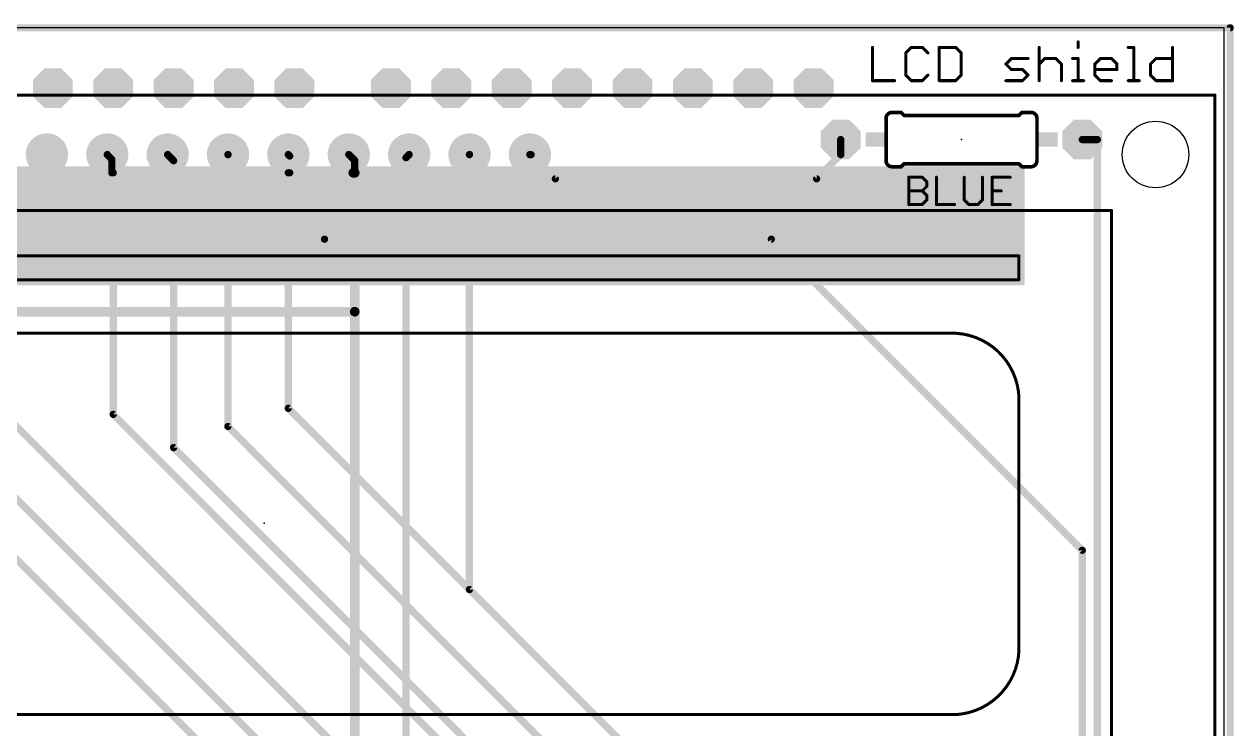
# Model space of a CAD drawing. Extents: x -0.2 to 81.2, y -0.2 to 53.5.
# Drawn here: x 30.3 to 81.2, y 23.9 to 53.5 of the extents above; entities that cross this region are included whole.
import ezdxf

# ---------------------------------------------------------------- set-up
doc = ezdxf.new("R2010")
doc.units = 0
for name, color, linetype in [('1', 12, 'CONTINUOUS'), ('16', 132, 'CONTINUOUS'), ('17', 110, 'CONTINUOUS'), ('18', 110, 'CONTINUOUS'), ('20', 53, 'CONTINUOUS'), ('21', 253, 'CONTINUOUS'), ('23', 53, 'CONTINUOUS'), ('25', 253, 'CONTINUOUS'), ('43', 110, 'CONTINUOUS')]:
    doc.layers.add(name, color=color, linetype=linetype)

# ---------------------------------------------------------------- blocks, each defined once
blk = doc.blocks.new('RECT')
blk.add_solid([(-0.5, -0.5), (0.5, -0.5), (-0.5, 0.5), (0.5, 0.5)])
blk = doc.blocks.new('OCTAGONP')
at = {"const_width": 0.5}
blk.add_lwpolyline([(-0.25, -0.1036), (-0.25, 0.1036), (-0.1036, 0.25), (0.1036, 0.25), (0.25, 0.1036), (0.25, -0.1036), (0.1036, -0.25), (-0.1036, -0.25), (-0.25, -0.1036), (-0.25, 0.1036)], dxfattribs=at)
blk = doc.blocks.new('ROUNDP')
at = {"const_width": 0.5}
blk.add_lwpolyline([(0, -0.25, 1), (0, 0.25, 1), (0, -0.25)], format="xyb", dxfattribs=at)
blk = doc.blocks.new('ROUNDV')
at = {"const_width": 0.5}
blk.add_lwpolyline([(0, -0.25, 1), (0, 0.25, 1), (0, -0.25)], format="xyb", dxfattribs=at)

msp = doc.modelspace()

# ---------------------------------------------------------------- linework, layer by layer
at = {"layer": '1'}
for points, const_width in [([(44.196, 47.762), (43.946, 48.012)], 0.3048), ([(44.196, 47.244), (44.196, 47.762)], 0.3048), ([(46.354, 47.878), (46.486, 48.01)], 0.3048), ([(46.354, 19.178), (46.354, 47.878)], 0.3048), ([(46.486, 48.01), (46.486, 48.012)], 0.3048), ([(49.022, 48.008), (49.026, 48.012)], 0.3048), ([(49.022, 29.718), (49.022, 48.008)], 0.3048), ([(44.196, 47.244), (44.136, 47.244)], 0.4064), ([(44.196, 41.402), (44.196, 47.244)], 0.4064), ([(13.461, 44.45), (42.926, 44.45)], 0.3048), ([(44.196, 41.402), (10.921, 41.402)], 0.4064), ([(44.196, 17.78), (44.196, 41.402)], 0.4064), ([(63.246, 15.494), (49.022, 29.718)], 0.3048)]:
    msp.add_lwpolyline(points, dxfattribs=dict(at, const_width=const_width))
for points, const_width in [([(43.9999, 48.0659, 1), (43.8921, 47.9581)], 0.1524), ([(44.2722, 47.762, 1), (44.1198, 47.762)], 0.1524), ([(44.1421, 47.7081, 1), (44.2499, 47.8159)], 0.1524), ([(46.4302, 47.878, 1), (46.2778, 47.878)], 0.1524), ([(46.3001, 47.9319, 1), (46.4079, 47.8241)], 0.1524), ([(46.5622, 48.012, 1), (46.4098, 48.012)], 0.1524), ([(46.4098, 48.01, 1), (46.5622, 48.01)], 0.1524), ([(46.5399, 47.9561, 1), (46.4321, 48.0639)], 0.1524), ([(49.0982, 48.008, 1), (48.9458, 48.008)], 0.1524), ([(48.9681, 48.0619, 1), (49.0759, 47.9541)], 0.1524), ([(49.0799, 47.9581, 1), (48.9721, 48.0659)], 0.1524), ([(44.136, 47.3456, 1), (44.136, 47.1424)], 0.2032), ([(44.2976, 47.244, 1), (44.0944, 47.244)], 0.2032), ([(44.196, 47.1424, 1), (44.196, 47.3456)], 0.2032), ([(44.1198, 47.244, 1), (44.2722, 47.244)], 0.1524), ([(42.926, 44.3738, 1), (42.926, 44.5262)], 0.1524), ([(44.2976, 41.402, 1), (44.0944, 41.402)], 0.2032), ([(44.0944, 41.402, 1), (44.2976, 41.402)], 0.2032), ([(44.196, 41.3004, 1), (44.196, 41.5036)], 0.2032), ([(49.0759, 29.7719, 1), (48.9681, 29.6641)], 0.1524), ([(48.9458, 29.718, 1), (49.0982, 29.718)], 0.1524)]:
    msp.add_lwpolyline(points, format="xyb", dxfattribs=dict(at, const_width=const_width))
at = {"layer": '16', "const_width": 0.3048}
for points in [[(81.026, 53.34), (0, 53.34)], [(81.026, 0), (81.026, 53.34)], [(64.643, 48.006), (64.643, 48.641)], [(75.311, 48.641), (74.803, 48.641)], [(75.438, 48.641), (75.311, 48.641)], [(75.438, 16.002), (75.438, 48.641)], [(33.782, 48.006), (33.786, 48.01)], [(33.976, 47.812), (33.782, 48.006)], [(33.786, 48.01), (33.786, 48.012)], [(33.976, 47.244), (33.976, 47.812)], [(36.322, 48.006), (36.326, 48.01)], [(36.576, 47.752), (36.322, 48.006)], [(36.326, 48.01), (36.326, 48.012)], [(36.576, 35.687), (36.576, 47.752)], [(38.862, 48.006), (38.866, 48.01)], [(38.862, 36.576), (38.862, 48.006)], [(38.866, 48.01), (38.866, 48.012)], [(41.402, 48.006), (41.406, 48.01)], [(41.46, 47.948), (41.402, 48.006)], [(41.406, 48.01), (41.406, 48.012)], [(41.46, 47.244), (41.46, 47.948)], [(51.566, 48.012), (51.562, 48.008)], [(51.562, 48.008), (51.562, 48.006)], [(51.562, 48.006), (51.62, 48.006)], [(51.62, 48.006), (52.636, 46.99)], [(63.627, 46.99), (64.643, 48.006)], [(34.036, 47.244), (33.976, 47.244)], [(34.036, 37.084), (34.036, 47.244)], [(41.402, 47.244), (41.46, 47.244)], [(41.402, 37.338), (41.402, 47.244)], [(52.636, 46.99), (63.627, 46.99)], [(45.212, 21.336), (21.082, 45.466)], [(16.002, 44.958), (42.926, 18.034)], [(43.434, 20.066), (18.542, 44.958)], [(42.926, 44.45), (61.722, 44.45)], [(61.722, 44.45), (74.803, 31.369)], [(34.036, 37.084), (58.42, 12.7)], [(60.452, 18.288), (41.402, 37.338)], [(57.912, 17.526), (38.862, 36.576)], [(57.658, 14.605), (36.576, 35.687)], [(74.803, 31.369), (74.803, 15.367)]]:
    msp.add_lwpolyline(points, dxfattribs=at)
at = {"layer": '16', "const_width": 0.1524}
for points in [[(81.1022, 53.34, 1), (80.9498, 53.34)], [(81.026, 53.2638, 1), (81.026, 53.4162)], [(64.7192, 48.641, 1), (64.5668, 48.641)], [(74.803, 48.7172, 1), (74.803, 48.5648)], [(75.311, 48.7172, 1), (75.311, 48.5648)], [(75.311, 48.5648, 1), (75.311, 48.7172)], [(75.5142, 48.641, 1), (75.3618, 48.641)], [(75.438, 48.5648, 1), (75.438, 48.7172)], [(33.8359, 48.0599, 1), (33.7281, 47.9521)], [(33.7281, 48.0599, 1), (33.8359, 47.9521)], [(33.8622, 48.012, 1), (33.7098, 48.012)], [(33.7098, 48.01, 1), (33.8622, 48.01)], [(33.8399, 47.9561, 1), (33.7321, 48.0639)], [(34.0522, 47.812, 1), (33.8998, 47.812)], [(33.9221, 47.7581, 1), (34.0299, 47.8659)], [(36.3759, 48.0599, 1), (36.2681, 47.9521)], [(36.2681, 48.0599, 1), (36.3759, 47.9521)], [(36.4022, 48.012, 1), (36.2498, 48.012)], [(36.2498, 48.01, 1), (36.4022, 48.01)], [(36.3799, 47.9561, 1), (36.2721, 48.0639)], [(36.6522, 47.752, 1), (36.4998, 47.752)], [(36.5221, 47.6981, 1), (36.6299, 47.8059)], [(38.9382, 48.006, 1), (38.7858, 48.006)], [(38.8081, 48.0599, 1), (38.9159, 47.9521)], [(38.9422, 48.012, 1), (38.7898, 48.012)], [(38.7898, 48.01, 1), (38.9422, 48.01)], [(38.9199, 47.9561, 1), (38.8121, 48.0639)], [(41.4559, 48.0599, 1), (41.3481, 47.9521)], [(41.3481, 48.0599, 1), (41.4559, 47.9521)], [(41.4822, 48.012, 1), (41.3298, 48.012)], [(41.3298, 48.01, 1), (41.4822, 48.01)], [(41.4599, 47.9561, 1), (41.3521, 48.0639)], [(41.5362, 47.948, 1), (41.3838, 47.948)], [(41.4061, 47.8941, 1), (41.5139, 48.0019)], [(51.6382, 48.008, 1), (51.4858, 48.008)], [(51.562, 48.0822, 1), (51.562, 47.9298)], [(51.5081, 48.0619, 1), (51.6159, 47.9541)], [(51.4858, 48.006, 1), (51.6382, 48.006)], [(51.6199, 47.9581, 1), (51.5121, 48.0659)], [(51.6739, 48.0599, 1), (51.5661, 47.9521)], [(51.62, 47.9298, 1), (51.62, 48.0822)], [(64.5668, 48.006, 1), (64.7192, 48.006)], [(64.6969, 47.9521, 1), (64.5891, 48.0599)], [(33.976, 47.3202, 1), (33.976, 47.1678)], [(34.1122, 47.244, 1), (33.9598, 47.244)], [(34.036, 47.1678, 1), (34.036, 47.3202)], [(41.402, 47.3202, 1), (41.402, 47.1678)], [(41.4782, 47.244, 1), (41.3258, 47.244)], [(41.46, 47.1678, 1), (41.46, 47.3202)], [(33.8998, 47.244, 1), (34.0522, 47.244)], [(41.3838, 47.244, 1), (41.5362, 47.244)], [(52.636, 47.0662, 1), (52.636, 46.9138)], [(52.5821, 46.9361, 1), (52.6899, 47.0439)], [(63.5731, 47.0439, 1), (63.6809, 46.9361)], [(63.627, 46.9138, 1), (63.627, 47.0662)], [(42.926, 44.5262, 1), (42.926, 44.3738)], [(61.7759, 44.5039, 1), (61.6681, 44.3961)], [(61.722, 44.3738, 1), (61.722, 44.5262)], [(34.0899, 37.1379, 1), (33.9821, 37.0301)], [(33.9598, 37.084, 1), (34.1122, 37.084)], [(41.4559, 37.3919, 1), (41.3481, 37.2841)], [(41.3258, 37.338, 1), (41.4782, 37.338)], [(38.9159, 36.6299, 1), (38.8081, 36.5221)], [(38.7858, 36.576, 1), (38.9382, 36.576)], [(36.6299, 35.7409, 1), (36.5221, 35.6331)], [(36.4998, 35.687, 1), (36.6522, 35.687)], [(74.8792, 31.369, 1), (74.7268, 31.369)], [(74.7491, 31.3151, 1), (74.8569, 31.4229)]]:
    msp.add_lwpolyline(points, format="xyb", dxfattribs=at)
at = {"layer": '20'}
for p, q in [((80.772, 53.34), (0, 53.34)), ((80.772, 0), (80.772, 53.34))]:
    msp.add_line(p, q, dxfattribs=at)
msp.add_circle((77.886, 48.012), 1.4, dxfattribs=at)
at = {"layer": '21'}
for points, const_width in [([(66.0083, 52.5157, 1), (65.9447, 52.5157)], 0.0635), ([(67.6128, 52.5474, 1), (67.6128, 52.4839)], 0.0635), ([(67.6353, 52.4932, 1), (67.5904, 52.5381)], 0.0635), ([(68.1013, 52.5381, 1), (68.0564, 52.4932)], 0.0635), ([(68.0789, 52.4839, 1), (68.0789, 52.5474)], 0.0635), ([(68.8148, 52.5157, 1), (68.7513, 52.5157)], 0.0635), ([(68.7831, 52.5474, 1), (68.7831, 52.4839)], 0.0635), ([(69.5046, 52.5381, 1), (69.4597, 52.4932)], 0.0635), ([(69.4822, 52.4839, 1), (69.4822, 52.5474)], 0.0635), ([(73.0246, 52.5157, 1), (72.9611, 52.5157)], 0.0635), ([(74.6609, 52.7487, 1), (74.5974, 52.7487)], 0.0635), ([(74.5974, 52.5157, 1), (74.6609, 52.5157)], 0.0635), ([(76.735, 52.5474, 1), (76.735, 52.4839)], 0.0635), ([(76.9997, 52.5157, 1), (76.9362, 52.5157)], 0.0635), ([(76.968, 52.4839, 1), (76.968, 52.5474)], 0.0635), ([(78.6344, 52.5157, 1), (78.5709, 52.5157)], 0.0635), ([(67.4115, 52.2827, 1), (67.348, 52.2827)], 0.0635), ([(67.3573, 52.3051, 1), (67.4022, 52.2602)], 0.0635), ([(68.2895, 52.2602, 1), (68.3344, 52.3051)], 0.0635), ([(69.7469, 52.2827, 1), (69.6834, 52.2827)], 0.0635), ([(69.6927, 52.2602, 1), (69.7376, 52.3051)], 0.0635), ([(71.8226, 52.0814, 1), (71.8226, 52.0179)], 0.0635), ([(71.8451, 52.0272, 1), (71.8002, 52.0721)], 0.0635), ([(72.5217, 52.0179, 1), (72.5217, 52.0814)], 0.0635), ([(73.2259, 52.0814, 1), (73.2259, 52.0179)], 0.0635), ([(73.2484, 52.0272, 1), (73.2035, 52.0721)], 0.0635), ([(73.7144, 52.0721, 1), (73.6695, 52.0272)], 0.0635), ([(73.692, 52.0179, 1), (73.692, 52.0814)], 0.0635), ([(74.3962, 52.0814, 1), (74.3962, 52.0179)], 0.0635), ([(74.6609, 52.0496, 1), (74.5974, 52.0496)], 0.0635), ([(74.6292, 52.0179, 1), (74.6292, 52.0814)], 0.0635), ([(75.5647, 52.0814, 1), (75.5647, 52.0179)], 0.0635), ([(75.5872, 52.0272, 1), (75.5423, 52.0721)], 0.0635), ([(76.0532, 52.0721, 1), (76.0083, 52.0272)], 0.0635), ([(76.0308, 52.0179, 1), (76.0308, 52.0814)], 0.0635), ([(77.9035, 52.0814, 1), (77.9035, 52.0179)], 0.0635), ([(77.926, 52.0272, 1), (77.8811, 52.0721)], 0.0635), ([(78.6026, 52.0179, 1), (78.6026, 52.0814)], 0.0635), ([(67.4022, 51.373, 1), (67.3573, 51.3281)], 0.0635), ([(68.3344, 51.3281, 1), (68.2895, 51.373)], 0.0635), ([(69.7376, 51.3281, 1), (69.6927, 51.373)], 0.0635), ([(71.6121, 51.839, 1), (71.5672, 51.7941)], 0.0635), ([(71.5672, 51.839, 1), (71.6121, 51.7941)], 0.0635), ([(71.8226, 51.6153, 1), (71.8226, 51.5518)], 0.0635), ([(71.8002, 51.5611, 1), (71.8451, 51.606)], 0.0635), ([(72.3112, 51.606, 1), (72.2663, 51.5611)], 0.0635), ([(72.2887, 51.5518, 1), (72.2887, 51.6153)], 0.0635), ([(72.5442, 51.3281, 1), (72.4993, 51.373)], 0.0635), ([(72.4993, 51.3281, 1), (72.5442, 51.373)], 0.0635), ([(72.9704, 51.839, 1), (73.0153, 51.7941)], 0.0635), ([(73.9568, 51.8166, 1), (73.8933, 51.8166)], 0.0635), ([(73.9026, 51.7941, 1), (73.9475, 51.839)], 0.0635), ([(75.3634, 51.8166, 1), (75.2999, 51.8166)], 0.0635), ([(75.3092, 51.839, 1), (75.3541, 51.7941)], 0.0635), ([(75.3317, 51.6153, 1), (75.3317, 51.5518)], 0.0635), ([(75.3541, 51.373, 1), (75.3092, 51.3281)], 0.0635), ([(76.2956, 51.8166, 1), (76.2321, 51.8166)], 0.0635), ([(76.2321, 51.5836, 1), (76.2956, 51.5836)], 0.0635), ([(76.2414, 51.7941, 1), (76.2863, 51.839)], 0.0635), ([(76.2638, 51.5518, 1), (76.2638, 51.6153)], 0.0635), ([(77.7022, 51.8166, 1), (77.6387, 51.8166)], 0.0635), ([(77.648, 51.839, 1), (77.6929, 51.7941)], 0.0635), ([(77.6929, 51.373, 1), (77.648, 51.3281)], 0.0635), ([(65.9447, 51.1175, 1), (66.0083, 51.1175)], 0.0635), ([(65.9765, 51.1493, 1), (65.9765, 51.0857)], 0.0635), ([(66.9086, 51.0857, 1), (66.9086, 51.1493)], 0.0635), ([(67.348, 51.3505, 1), (67.4115, 51.3505)], 0.0635), ([(67.6128, 51.1493, 1), (67.6128, 51.0857)], 0.0635), ([(67.5904, 51.095, 1), (67.6353, 51.14)], 0.0635), ([(68.0564, 51.14, 1), (68.1013, 51.095)], 0.0635), ([(68.0789, 51.0857, 1), (68.0789, 51.1493)], 0.0635), ([(68.7513, 51.1175, 1), (68.8148, 51.1175)], 0.0635), ([(68.7831, 51.1493, 1), (68.7831, 51.0857)], 0.0635), ([(69.4597, 51.14, 1), (69.5046, 51.095)], 0.0635), ([(69.4822, 51.0857, 1), (69.4822, 51.1493)], 0.0635), ([(69.6834, 51.3505, 1), (69.7469, 51.3505)], 0.0635), ([(71.5896, 51.1493, 1), (71.5896, 51.0857)], 0.0635), ([(72.2663, 51.14, 1), (72.3112, 51.095)], 0.0635), ([(72.2887, 51.0857, 1), (72.2887, 51.1493)], 0.0635), ([(72.9611, 51.1175, 1), (73.0246, 51.1175)], 0.0635), ([(73.8933, 51.1175, 1), (73.9568, 51.1175)], 0.0635), ([(74.3962, 51.1493, 1), (74.3962, 51.0857)], 0.0635), ([(74.5974, 51.1175, 1), (74.6609, 51.1175)], 0.0635), ([(74.8622, 51.0857, 1), (74.8622, 51.1493)], 0.0635), ([(75.2999, 51.3505, 1), (75.3634, 51.3505)], 0.0635), ([(75.5647, 51.1493, 1), (75.5647, 51.0857)], 0.0635), ([(75.5423, 51.095, 1), (75.5872, 51.14)], 0.0635), ([(76.0308, 51.0857, 1), (76.0308, 51.1493)], 0.0635), ([(76.735, 51.1493, 1), (76.735, 51.0857)], 0.0635), ([(76.9362, 51.1175, 1), (76.9997, 51.1175)], 0.0635), ([(77.201, 51.0857, 1), (77.201, 51.1493)], 0.0635), ([(77.6387, 51.3505, 1), (77.7022, 51.3505)], 0.0635), ([(77.9035, 51.1493, 1), (77.9035, 51.0857)], 0.0635), ([(77.8811, 51.095, 1), (77.926, 51.14)], 0.0635), ([(78.5709, 51.1175, 1), (78.6344, 51.1175)], 0.0635), ([(78.6026, 51.0857, 1), (78.6026, 51.1493)], 0.0635), ([(80.4178, 50.512, 1), (80.3543, 50.512)], 0.0635), ([(80.386, 50.4802, 1), (80.386, 50.5438)], 0.0635), ([(66.802, 49.784, 0.4142), (66.548, 49.53)], 0.1524), ([(66.5861, 49.53, 1), (66.5099, 49.53)], 0.0762), ([(66.5099, 49.53, 1), (66.5861, 49.53)], 0.0762), ([(66.802, 49.8221, 1), (66.802, 49.7459)], 0.0762), ([(66.802, 49.7459, 1), (66.802, 49.8221)], 0.0762), ([(67.2099, 49.8109, 1), (67.1561, 49.7571)], 0.0762), ([(67.183, 49.7459, 1), (67.183, 49.8221)], 0.0762), ([(67.31, 49.6951, 1), (67.31, 49.6189)], 0.0762), ([(67.2831, 49.6301, 1), (67.3369, 49.6839)], 0.0762), ([(72.1091, 49.6839, 1), (72.1629, 49.6301)], 0.0762), ([(72.136, 49.6189, 1), (72.136, 49.6951)], 0.0762), ([(72.263, 49.8221, 1), (72.263, 49.7459)], 0.0762), ([(72.2899, 49.7571, 1), (72.2361, 49.8109)], 0.0762), ([(72.898, 49.53, 0.4142), (72.644, 49.784)], 0.1524), ([(72.644, 49.8221, 1), (72.644, 49.7459)], 0.0762), ([(72.644, 49.7459, 1), (72.644, 49.8221)], 0.0762), ([(72.9361, 49.53, 1), (72.8599, 49.53)], 0.0762), ([(72.8599, 49.53, 1), (72.9361, 49.53)], 0.0762), ([(66.548, 47.752, 0.4142), (66.802, 47.498)], 0.1524), ([(66.5861, 47.752, 1), (66.5099, 47.752)], 0.0762), ([(66.5099, 47.752, 1), (66.5861, 47.752)], 0.0762), ([(66.802, 47.5361, 1), (66.802, 47.4599)], 0.0762), ([(66.802, 47.4599, 1), (66.802, 47.5361)], 0.0762), ([(67.1561, 47.5249, 1), (67.2099, 47.4711)], 0.0762), ([(67.183, 47.4599, 1), (67.183, 47.5361)], 0.0762), ([(67.31, 47.6631, 1), (67.31, 47.5869)], 0.0762), ([(67.3369, 47.5981, 1), (67.2831, 47.6519)], 0.0762), ([(72.1629, 47.6519, 1), (72.1091, 47.5981)], 0.0762), ([(72.136, 47.5869, 1), (72.136, 47.6631)], 0.0762), ([(72.263, 47.5361, 1), (72.263, 47.4599)], 0.0762), ([(72.2361, 47.4711, 1), (72.2899, 47.5249)], 0.0762), ([(72.644, 47.498, 0.4142), (72.898, 47.752)], 0.1524), ([(72.644, 47.5361, 1), (72.644, 47.4599)], 0.0762), ([(72.644, 47.4599, 1), (72.644, 47.5361)], 0.0762), ([(72.9361, 47.752, 1), (72.8599, 47.752)], 0.0762), ([(72.8599, 47.752, 1), (72.9361, 47.752)], 0.0762), ([(76.0678, 45.662, 1), (76.0042, 45.662)], 0.0635), ([(76.036, 45.6302, 1), (76.036, 45.6938)], 0.0635), ([(72.1678, 43.748, 1), (72.1043, 43.748)], 0.0635), ([(72.136, 43.7163, 1), (72.136, 43.7798)], 0.0635), ([(72.1043, 42.748, 1), (72.1678, 42.748)], 0.0635), ([(72.136, 42.7163, 1), (72.136, 42.7798)], 0.0635), ([(72.136, 37.494, 0.4142), (69.508, 40.494)], 0.127), ([(69.5101, 40.5257, 1), (69.5059, 40.4623)], 0.0635), ([(69.508, 40.4622, 1), (69.508, 40.5258)], 0.0635), ([(72.1678, 37.494, 1), (72.1043, 37.494)], 0.0635), ([(72.1043, 37.4961, 1), (72.1677, 37.4919)], 0.0635), ([(69.508, 24.462, 0.4142), (72.136, 27.462)], 0.127), ([(72.1677, 27.4641, 1), (72.1043, 27.4599)], 0.0635), ([(72.1043, 27.462, 1), (72.1678, 27.462)], 0.0635), ([(69.5059, 24.4937, 1), (69.5101, 24.4303)], 0.0635), ([(69.508, 24.4303, 1), (69.508, 24.4937)], 0.0635)]:
    msp.add_lwpolyline(points, format="xyb", dxfattribs=dict(at, const_width=const_width))
for points, const_width in [([(65.9765, 52.5157), (65.9765, 51.1175)], 0.127), ([(67.6128, 52.5157), (67.3798, 52.2827)], 0.127), ([(68.0789, 52.5157), (67.6128, 52.5157)], 0.127), ([(68.3119, 52.2827), (68.0789, 52.5157)], 0.127), ([(68.7831, 52.5157), (68.7831, 51.1175)], 0.127), ([(69.4822, 52.5157), (68.7831, 52.5157)], 0.127), ([(69.7152, 52.2827), (69.4822, 52.5157)], 0.127), ([(72.9929, 52.5157), (72.9929, 51.1175)], 0.127), ([(74.6292, 52.7487), (74.6292, 52.5157)], 0.127), ([(76.735, 52.5157), (76.968, 52.5157)], 0.127), ([(76.968, 52.5157), (76.968, 51.1175)], 0.127), ([(78.6026, 52.5157), (78.6026, 51.1175)], 0.127), ([(67.3798, 52.2827), (67.3798, 51.3505)], 0.127), ([(69.7152, 51.3505), (69.7152, 52.2827)], 0.127), ([(71.5896, 51.8166), (71.8226, 52.0496)], 0.127), ([(71.8226, 52.0496), (72.5217, 52.0496)], 0.127), ([(72.9929, 51.8166), (73.2259, 52.0496)], 0.127), ([(73.2259, 52.0496), (73.692, 52.0496)], 0.127), ([(73.692, 52.0496), (73.925, 51.8166)], 0.127), ([(74.3962, 52.0496), (74.6292, 52.0496)], 0.127), ([(74.6292, 52.0496), (74.6292, 51.1175)], 0.127), ([(75.3317, 51.8166), (75.5647, 52.0496)], 0.127), ([(75.5647, 52.0496), (76.0308, 52.0496)], 0.127), ([(76.0308, 52.0496), (76.2638, 51.8166)], 0.127), ([(77.6705, 51.8166), (77.9035, 52.0496)], 0.127), ([(77.9035, 52.0496), (78.6026, 52.0496)], 0.127), ([(67.3798, 51.3505), (67.6128, 51.1175)], 0.127), ([(68.0789, 51.1175), (68.3119, 51.3505)], 0.127), ([(69.4822, 51.1175), (69.7152, 51.3505)], 0.127), ([(71.8226, 51.5836), (71.5896, 51.8166)], 0.127), ([(72.2887, 51.5836), (71.8226, 51.5836)], 0.127), ([(72.5217, 51.3505), (72.2887, 51.5836)], 0.127), ([(72.2887, 51.1175), (72.5217, 51.3505)], 0.127), ([(73.925, 51.8166), (73.925, 51.1175)], 0.127), ([(75.3317, 51.3505), (75.3317, 51.8166)], 0.127), ([(76.2638, 51.5836), (75.3317, 51.5836)], 0.127), ([(75.5647, 51.1175), (75.3317, 51.3505)], 0.127), ([(76.2638, 51.8166), (76.2638, 51.5836)], 0.127), ([(77.6705, 51.3505), (77.6705, 51.8166)], 0.127), ([(77.9035, 51.1175), (77.6705, 51.3505)], 0.127), ([(65.9765, 51.1175), (66.9086, 51.1175)], 0.127), ([(67.6128, 51.1175), (68.0789, 51.1175)], 0.127), ([(68.7831, 51.1175), (69.4822, 51.1175)], 0.127), ([(71.5896, 51.1175), (72.2887, 51.1175)], 0.127), ([(74.3962, 51.1175), (74.8622, 51.1175)], 0.127), ([(76.0308, 51.1175), (75.5647, 51.1175)], 0.127), ([(76.735, 51.1175), (77.201, 51.1175)], 0.127), ([(78.6026, 51.1175), (77.9035, 51.1175)], 0.127), ([(80.386, 50.512), (0.386, 50.512)], 0.127), ([(80.386, 14.512), (80.386, 50.512)], 0.127), ([(66.548, 47.752), (66.548, 49.53)], 0.1524), ([(66.802, 49.784), (67.183, 49.784)], 0.1524), ([(67.31, 49.657), (67.183, 49.784)], 0.1524), ([(72.136, 49.657), (67.31, 49.657)], 0.1524), ([(72.136, 49.657), (72.263, 49.784)], 0.1524), ([(72.644, 49.784), (72.263, 49.784)], 0.1524), ([(72.898, 47.752), (72.898, 49.53)], 0.1524), ([(66.802, 47.498), (67.183, 47.498)], 0.1524), ([(67.31, 47.625), (67.183, 47.498)], 0.1524), ([(72.136, 47.625), (67.31, 47.625)], 0.1524), ([(72.136, 47.625), (72.263, 47.498)], 0.1524), ([(72.644, 47.498), (72.263, 47.498)], 0.1524), ([(4.736, 45.662), (76.036, 45.662)], 0.127), ([(76.036, 45.662), (76.036, 19.362)], 0.127), ([(8.636, 43.748), (72.136, 43.748)], 0.127), ([(72.136, 43.748), (72.136, 42.748)], 0.127), ([(72.136, 42.748), (8.636, 42.748)], 0.127), ([(69.508, 40.494), (11, 40.494)], 0.127), ([(72.136, 27.462), (72.136, 37.494)], 0.127), ([(11, 24.462), (69.508, 24.462)], 0.127)]:
    msp.add_lwpolyline(points, dxfattribs=dict(at, const_width=const_width))
at = {"layer": '23'}
for p in [(69.723, 48.641), (40.386, 32.512)]:
    msp.add_point(p, dxfattribs=at)
at = {"layer": '25', "const_width": 0.127}
for points in [[(67.5005, 45.9105), (67.5005, 47.0545)], [(67.5005, 47.0545), (68.0725, 47.0545)], [(68.0725, 47.0545), (68.2632, 46.8638)], [(68.2632, 46.8638), (68.2632, 46.6731)], [(68.6699, 47.0545), (68.6699, 45.9105)], [(69.8393, 47.0545), (69.8393, 46.1012)], [(70.6019, 46.1012), (70.6019, 47.0545)], [(71.7713, 47.0545), (71.0087, 47.0545)], [(71.0087, 47.0545), (71.0087, 45.9105)], [(67.5005, 46.4825), (68.0725, 46.4825)], [(68.2632, 46.6731), (68.0725, 46.4825)], [(68.0725, 46.4825), (68.2632, 46.2918)], [(68.2632, 46.2918), (68.2632, 46.1012)], [(71.0087, 46.4825), (71.39, 46.4825)], [(68.0725, 45.9105), (67.5005, 45.9105)], [(68.2632, 46.1012), (68.0725, 45.9105)], [(68.6699, 45.9105), (69.4325, 45.9105)], [(69.8393, 46.1012), (70.03, 45.9105)], [(70.03, 45.9105), (70.4113, 45.9105)], [(70.4113, 45.9105), (70.6019, 46.1012)], [(71.0087, 45.9105), (71.7713, 45.9105)]]:
    msp.add_lwpolyline(points, dxfattribs=at)
at = {"layer": '25', "const_width": 0.0635}
for points in [[(67.5323, 47.0545, 1), (67.4688, 47.0545)], [(67.5005, 47.0862, 1), (67.5005, 47.0227)], [(68.0949, 47.0769, 1), (68.05, 47.032)], [(68.0725, 47.0227, 1), (68.0725, 47.0862)], [(68.2949, 46.8638, 1), (68.2314, 46.8638)], [(68.2407, 46.8414, 1), (68.2856, 46.8863)], [(68.7016, 47.0545, 1), (68.6381, 47.0545)], [(69.871, 47.0545, 1), (69.8075, 47.0545)], [(70.6337, 47.0545, 1), (70.5702, 47.0545)], [(71.0404, 47.0545, 1), (70.9769, 47.0545)], [(71.0087, 47.0862, 1), (71.0087, 47.0227)], [(71.7713, 47.0227, 1), (71.7713, 47.0862)], [(67.5005, 46.5142, 1), (67.5005, 46.4507)], [(68.0949, 46.5049, 1), (68.05, 46.46)], [(68.05, 46.5049, 1), (68.0949, 46.46)], [(68.0725, 46.4507, 1), (68.0725, 46.5142)], [(68.2314, 46.6731, 1), (68.2949, 46.6731)], [(68.2949, 46.2918, 1), (68.2314, 46.2918)], [(68.2856, 46.6507, 1), (68.2407, 46.6956)], [(68.2407, 46.2694, 1), (68.2856, 46.3143)], [(71.0087, 46.5142, 1), (71.0087, 46.4507)], [(71.39, 46.4507, 1), (71.39, 46.5142)], [(67.5005, 45.9423, 1), (67.5005, 45.8787)], [(67.4688, 45.9105, 1), (67.5323, 45.9105)], [(68.05, 45.933, 1), (68.0949, 45.888)], [(68.0725, 45.8787, 1), (68.0725, 45.9423)], [(68.2314, 46.1012, 1), (68.2949, 46.1012)], [(68.2856, 46.0787, 1), (68.2407, 46.1236)], [(68.6699, 45.9423, 1), (68.6699, 45.8787)], [(68.6381, 45.9105, 1), (68.7016, 45.9105)], [(69.4325, 45.8787, 1), (69.4325, 45.9423)], [(69.8617, 46.1236, 1), (69.8168, 46.0787)], [(69.8075, 46.1012, 1), (69.871, 46.1012)], [(70.03, 45.9423, 1), (70.03, 45.8787)], [(70.0075, 45.888, 1), (70.0524, 45.933)], [(70.3888, 45.933, 1), (70.4337, 45.888)], [(70.4113, 45.8787, 1), (70.4113, 45.9423)], [(70.5702, 46.1012, 1), (70.6337, 46.1012)], [(70.6244, 46.0787, 1), (70.5795, 46.1236)], [(71.0087, 45.9423, 1), (71.0087, 45.8787)], [(70.9769, 45.9105, 1), (71.0404, 45.9105)], [(71.7713, 45.8787, 1), (71.7713, 45.9423)]]:
    msp.add_lwpolyline(points, format="xyb", dxfattribs=at)

# ---------------------------------------------------------------- block references
at = {"layer": '17', "xscale": 1.6764, "yscale": 1.6764}
for p in [(31.496, 50.8), (31.496, 50.8), (34.036, 50.8), (34.036, 50.8), (36.576, 50.8), (36.576, 50.8), (39.116, 50.8), (39.116, 50.8), (41.656, 50.8), (41.656, 50.8), (45.72, 50.8), (45.72, 50.8), (48.26, 50.8), (48.26, 50.8), (50.8, 50.8), (50.8, 50.8), (53.34, 50.8), (53.34, 50.8), (55.88, 50.8), (55.88, 50.8), (58.42, 50.8), (58.42, 50.8), (60.96, 50.8), (60.96, 50.8), (63.5, 50.8), (63.5, 50.8), (64.643, 48.641), (64.643, 48.641), (74.803, 48.641), (74.803, 48.641)]:
    msp.add_blockref('OCTAGONP', p, dxfattribs=at)
at = {"layer": '17', "xscale": 1.778, "yscale": 1.778, "rotation": 90}
for p in [(31.246, 48.012), (31.246, 48.012), (33.786, 48.012), (33.786, 48.012), (36.326, 48.012), (36.326, 48.012), (38.866, 48.012), (38.866, 48.012), (41.406, 48.012), (41.406, 48.012), (43.946, 48.012), (43.946, 48.012), (46.486, 48.012), (46.486, 48.012), (49.026, 48.012), (49.026, 48.012), (51.566, 48.012), (51.566, 48.012)]:
    msp.add_blockref('ROUNDP', p, dxfattribs=at)
at = {"layer": '18', "xscale": 0.9064, "yscale": 0.9064}
msp.add_blockref('ROUNDV', (42.926, 44.45), dxfattribs=at)
msp.add_blockref('ROUNDV', (42.926, 44.45), dxfattribs=at)
at = {"layer": '21', "xscale": 0.8636, "yscale": 0.6096}
for p in [(66.1162, 48.641), (73.3298, 48.641)]:
    msp.add_blockref('RECT', p, dxfattribs=at)
at = {"layer": '43', "xscale": 64, "yscale": 5}
msp.add_blockref('RECT', (40.386, 45.012), dxfattribs=at)

doc.saveas('drawing.dxf')
